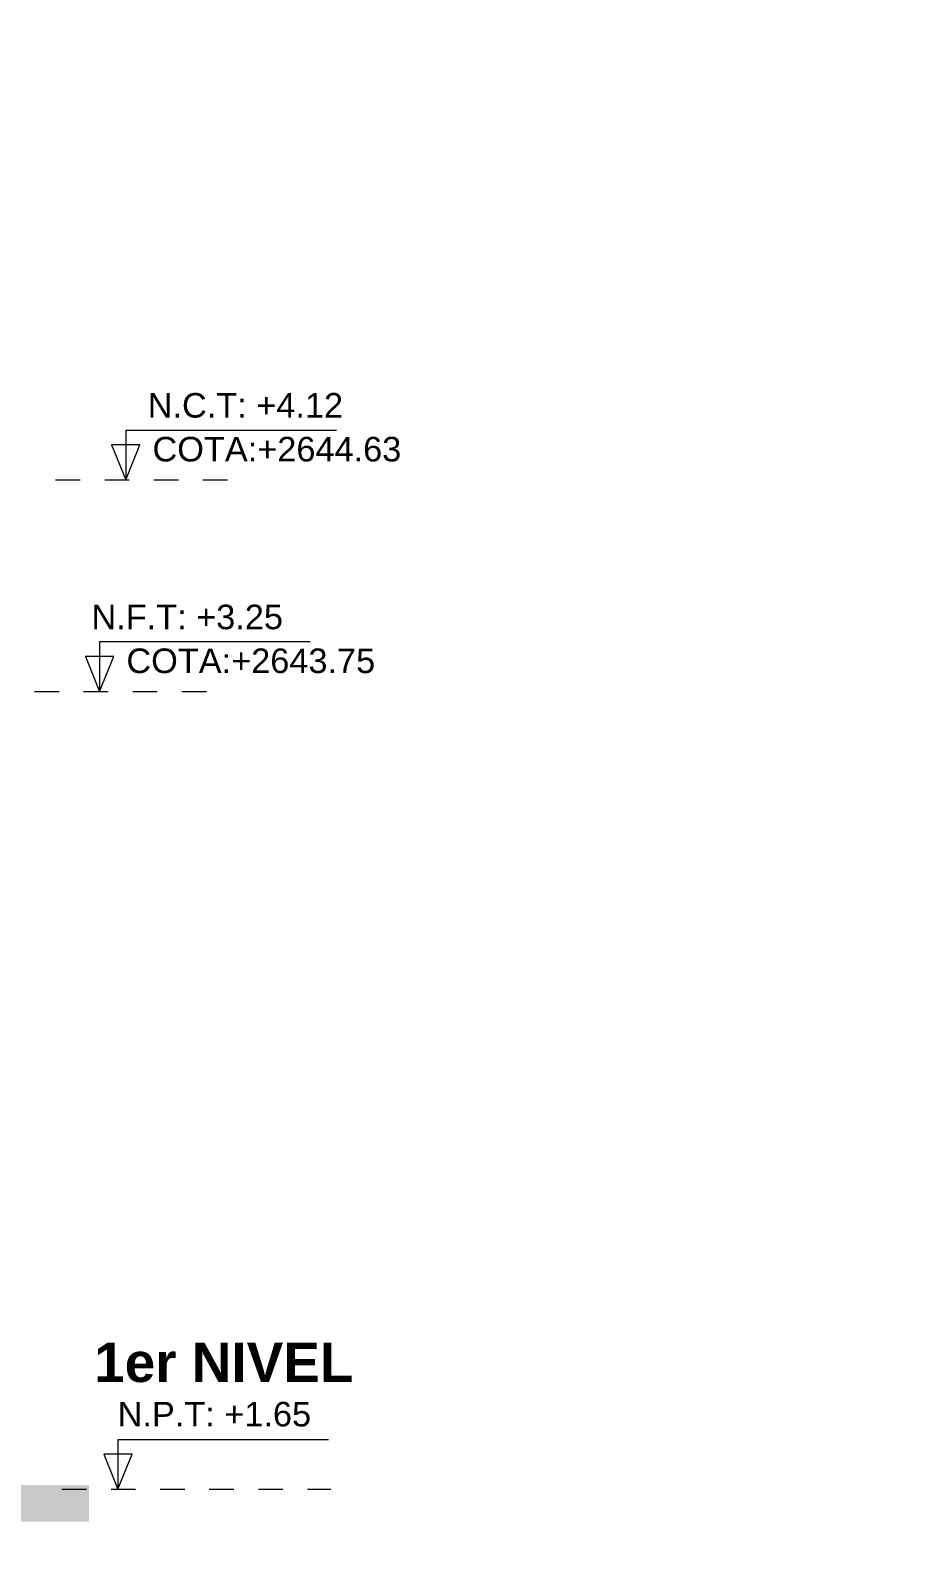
# Model space of a CAD drawing. Header units: millimetres. Extents: x -3570 to 5754, y -12788176 to 1214.
# Drawn here: x 3389.04 to 3392.62, y 1174.6 to 1180.75 of the extents above; entities that cross this region are included whole.
import ezdxf
from ezdxf.enums import TextEntityAlignment as Align

# ---------------------------------------------------------------- set-up
doc = ezdxf.new("R2010")
doc.units = ezdxf.units.MM
doc.linetypes.add('HIDDEN2', pattern=[4.7625, 3.175, -1.5875])
doc.linetypes.add('TRAZOS1', pattern=[0.15, 0.1, -0.05])
for name, color, linetype, lineweight in [('08. FALSO PISO.', 201, 'Continuous', 5), ('LINEAS ELEVACIONES', 252, 'Continuous', 0), ('PROYECCION', 1, 'HIDDEN2', 9), ('TEXTOS-CHICOS-03', 3, 'Continuous', 5), ('TEXTOS-MEDIANOS-04', 4, 'Continuous', 35)]:
    doc.layers.add(name, color=color, linetype=linetype, lineweight=lineweight)
doc.styles.add('A-1', font='swissl.ttf', dxfattribs={"height": 0.07})
doc.styles.add('HUECA', font='swissbo.ttf')

msp = doc.modelspace()

# ---------------------------------------------------------------- hatches: boundary and pattern name
at = {"layer": '08. FALSO PISO.', "true_color": 0x636466}
h = msp.add_hatch(color=251, dxfattribs=at)
h.dxf.hatch_style = 1
h.paths.add_polyline_path([(3389.2781, 1174.8282), (3389.2781, 1174.6785), (3385.4496, 1174.6785), (3385.4496, 1174.8282)])

# ---------------------------------------------------------------- linework, layer by layer
at = {"layer": 'LINEAS ELEVACIONES', "elevation": -99722446.6615}
for points in [[(3390.2857, 1179.1246), (3389.4278, 1179.1246), (3389.4278, 1178.9234), (3389.4857, 1179.0655), (3389.3699, 1179.0655), (3389.4278, 1178.9234)], [(3390.1794, 1178.2625), (3389.3215, 1178.2625), (3389.3215, 1178.0613), (3389.3794, 1178.2034), (3389.2636, 1178.2034), (3389.3215, 1178.0613)], [(3390.2539, 1175.0125), (3389.396, 1175.0125), (3389.396, 1174.8113), (3389.4539, 1174.9534), (3389.3381, 1174.9534), (3389.396, 1174.8113)]]:
    msp.add_lwpolyline(points, dxfattribs=at)
at = {"layer": 'PROYECCION', "linetype": 'TRAZOS1'}
for p, q in [((3389.1422, 1178.9234, -99722446.6615), (3389.899, 1178.9234, -99722446.6615)), ((3389.0561, 1178.0613, -99722446.6615), (3389.8558, 1178.0613, -99722446.6615)), ((3389.1681, 1174.8113, -99722446.6615), (3390.2629, 1174.8113, -99722446.6615))]:
    msp.add_line(p, q, dxfattribs=at)

# ---------------------------------------------------------------- texts
at = {"layer": 'TEXTOS-CHICOS-03', "style": 'A-1'}
for s, p in [('N.C.T: +4.12', (3389.5172, 1179.2266, -99722446.6615)), ('COTA:+2644.63', (3389.5366, 1179.048, -99722446.6615)), ('N.F.T: +3.25', (3389.2879, 1178.3645, -99722446.6615)), ('COTA:+2643.75', (3389.4303, 1178.1859, -99722446.6615)), ('N.P.T: +1.65', (3389.3947, 1175.1169, -99722446.6615))]:
    msp.add_text(s, height=0.1, dxfattribs=at).set_placement(p, align=Align.MIDDLE_LEFT)
at = {"layer": 'TEXTOS-MEDIANOS-04', "style": 'HUECA'}
msp.add_text('1er NIVEL', height=0.16, dxfattribs=at).set_placement((3389.2991, 1175.2478, -99722446.6615))

doc.saveas('drawing.dxf')
